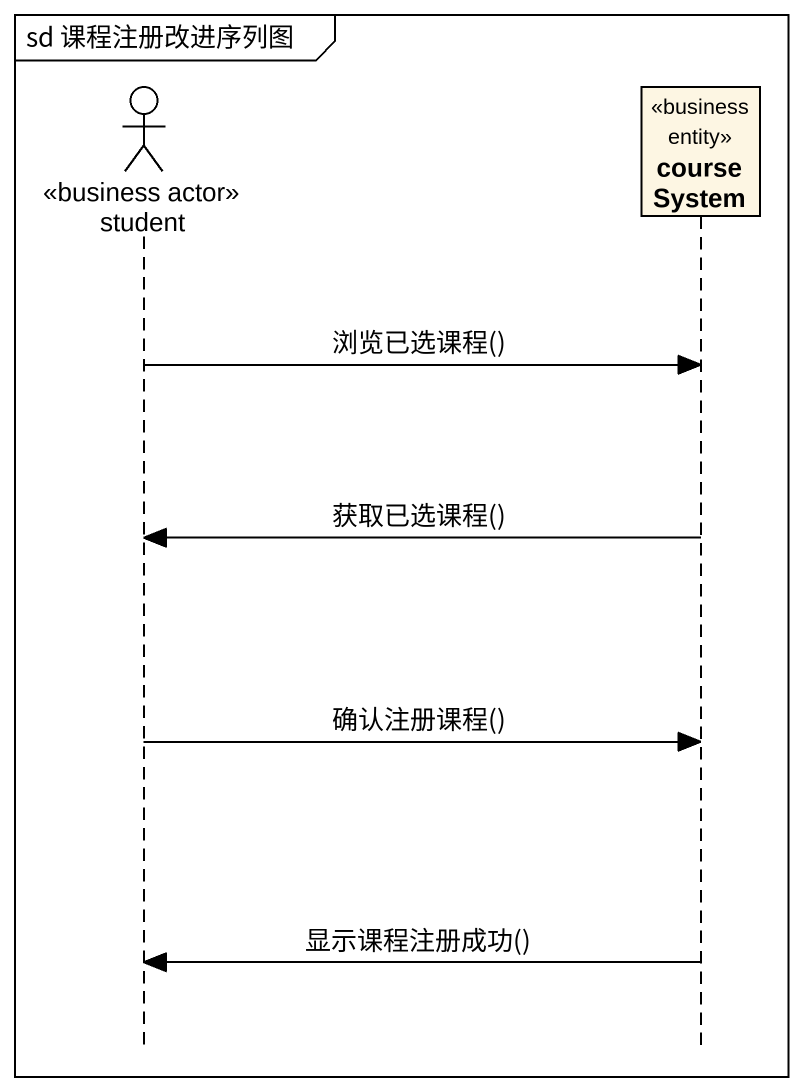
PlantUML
@startuml
mainframe sd 课程注册改进序列图
hide footbox
actor student <<business actor>>
participant courseSystem <<business entity>>

student -> courseSystem : 浏览已选课程()
courseSystem -> student : 获取已选课程()
student -> courseSystem : 确认注册课程()
courseSystem -> student : 显示课程注册成功()
@enduml
